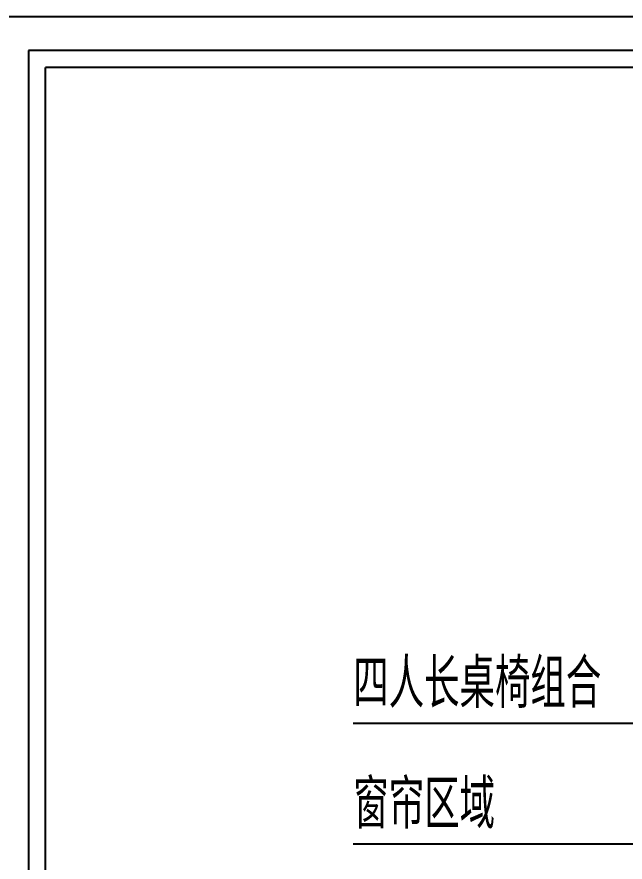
# Model space of a CAD drawing. Extents: x -39284 to 61125, y -120535 to -93658.
# Drawn here: x 34151 to 36237, y -116420 to -113519 of the extents above; entities that cross this region are included whole.
import ezdxf

# ---------------------------------------------------------------- set-up
doc = ezdxf.new("R2010")
doc.units = 0
doc.header["$LTSCALE"] = 1000
doc.header["$MEASUREMENT"] = 0
doc.layers.add('DIM_SYMB', color=3, linetype='Continuous')
doc.layers.add('PUB_TEXT', color=7, linetype='Continuous')
doc.styles.add('_TCH_DIM', font='SIMPLEX', dxfattribs={"bigfont": 'GBCBIG'})

# ---------------------------------------------------------------- blocks, each defined once
blk = doc.blocks.new('餐厅摆放方案图框')
at = {"color": 251}
for p, q in [((25026.8, 17757), (372.5, 17757)), ((372.5, 17757), (372.5, 493.2))]:
    blk.add_line(p, q, dxfattribs=at)
for p in [(24852.9, 17583.2), (546.3, 667.1)]:
    blk.add_line(p, (546.3, 17583.2))
blk.add_lwpolyline([(-25.1, 145.5), (25374.5, 145.5), (25374.5, 18104.8), (-25.1, 18104.8)], close=True)

msp = doc.modelspace()

# ---------------------------------------------------------------- linework, layer by layer
at = {"layer": 'DIM_SYMB'}
for points in [[(35304.6, -115943.4), (35895.3, -115943.4), (37766.8, -115943.4)], [(35304.6, -116357.9), (35895.3, -116357.9), (36556.8, -116357.9)]]:
    msp.add_lwpolyline(points, dxfattribs=at)

# ---------------------------------------------------------------- block references
at = {"xscale": 0.3330153595476334, "yscale": 0.3330153595476334, "zscale": 0.3330153595476334}
msp.add_blockref('餐厅摆放方案图框', (34066.8, -119547.8), dxfattribs=at)

# ---------------------------------------------------------------- texts
at = {"layer": 'PUB_TEXT', "style": '_TCH_DIM'}
for s, p in [('四人长桌椅组合', (35304.6, -115890.9)), ('窗帘区域', (35304.6, -116305.4))]:
    msp.add_text(s, height=168.79, dxfattribs=at).set_placement(p)

doc.saveas('drawing.dxf')
